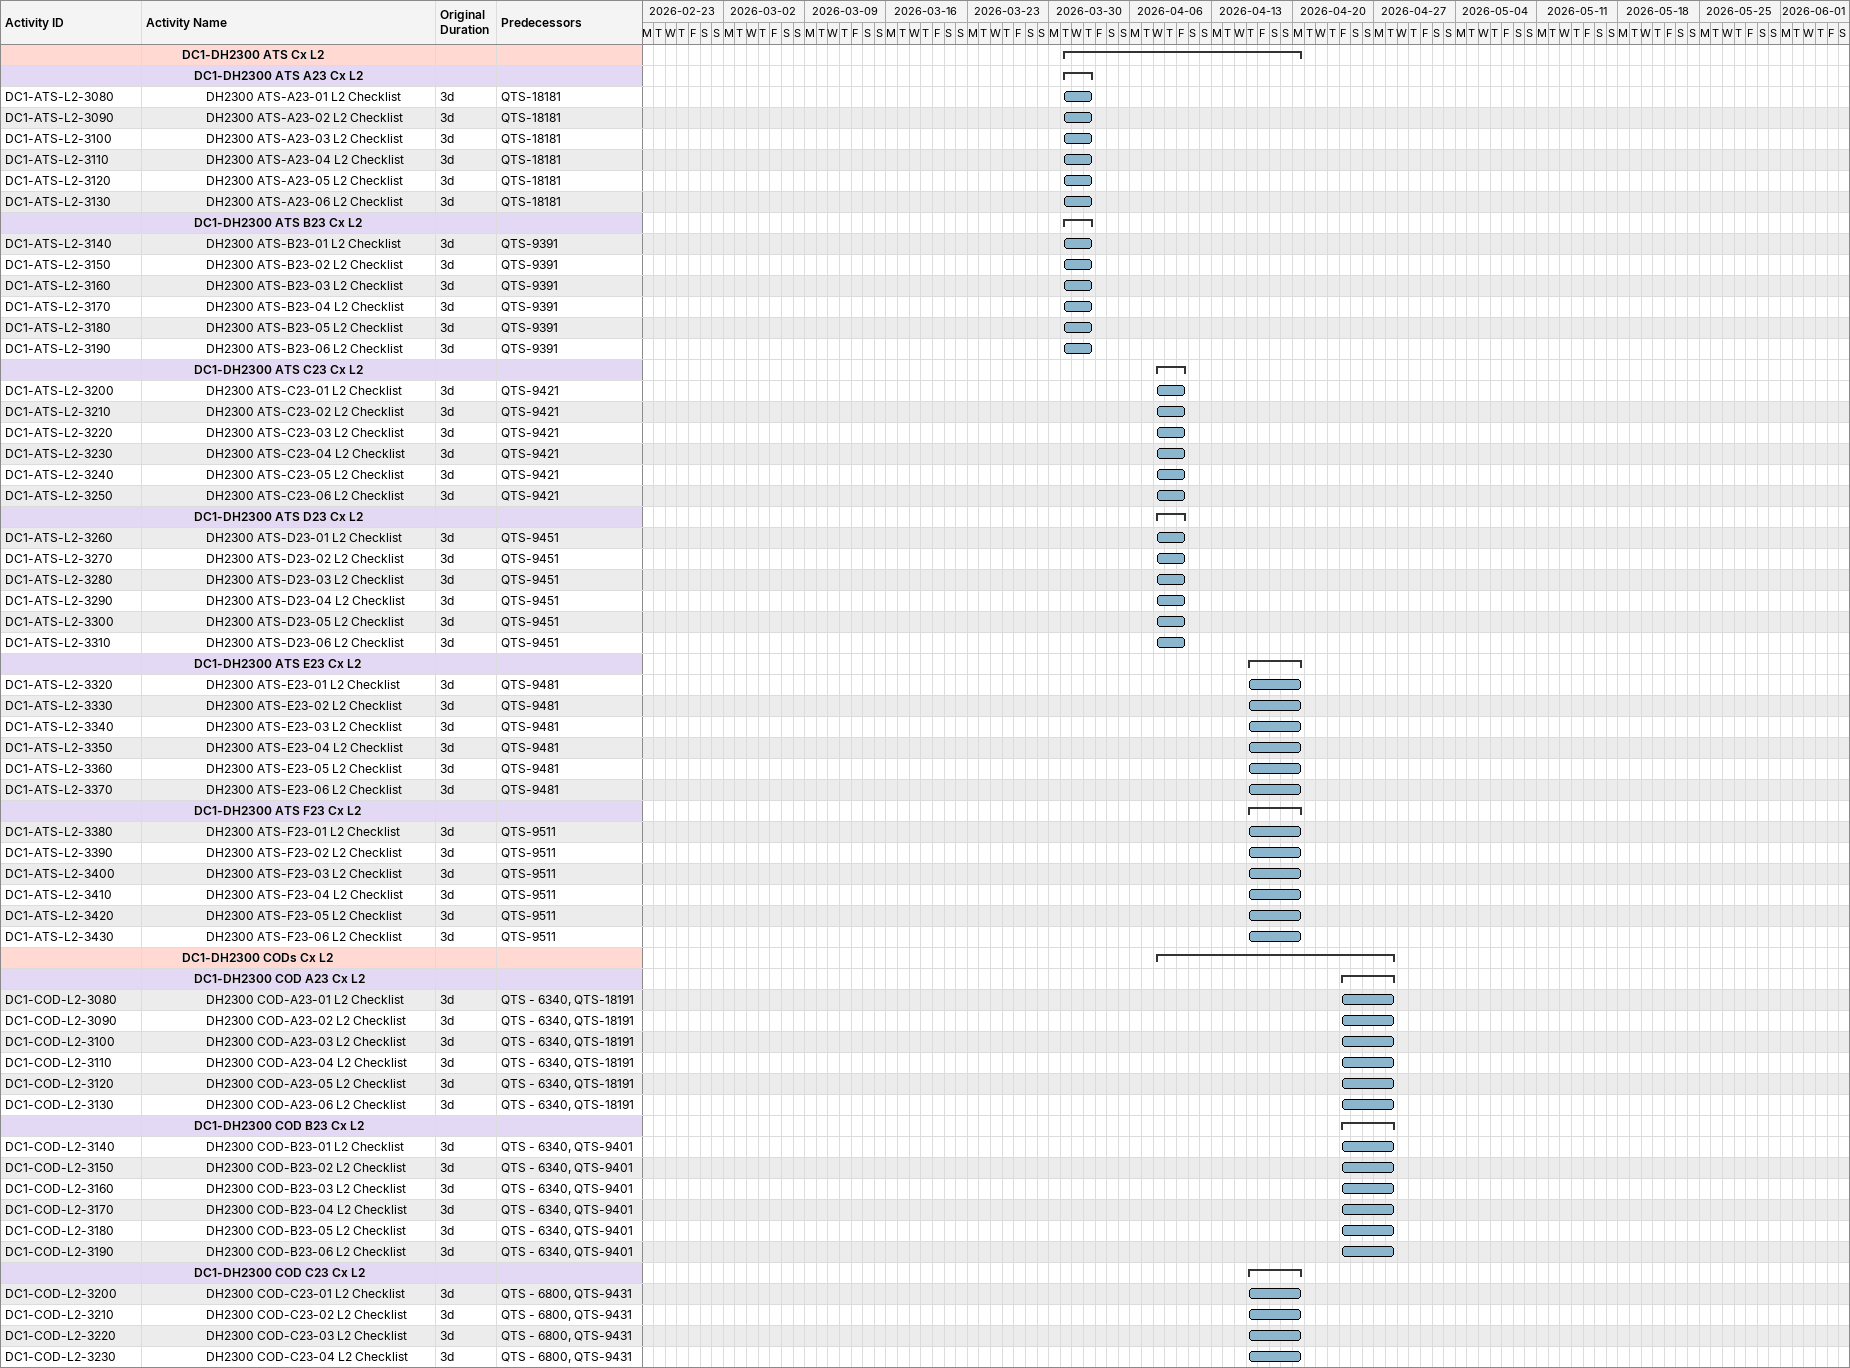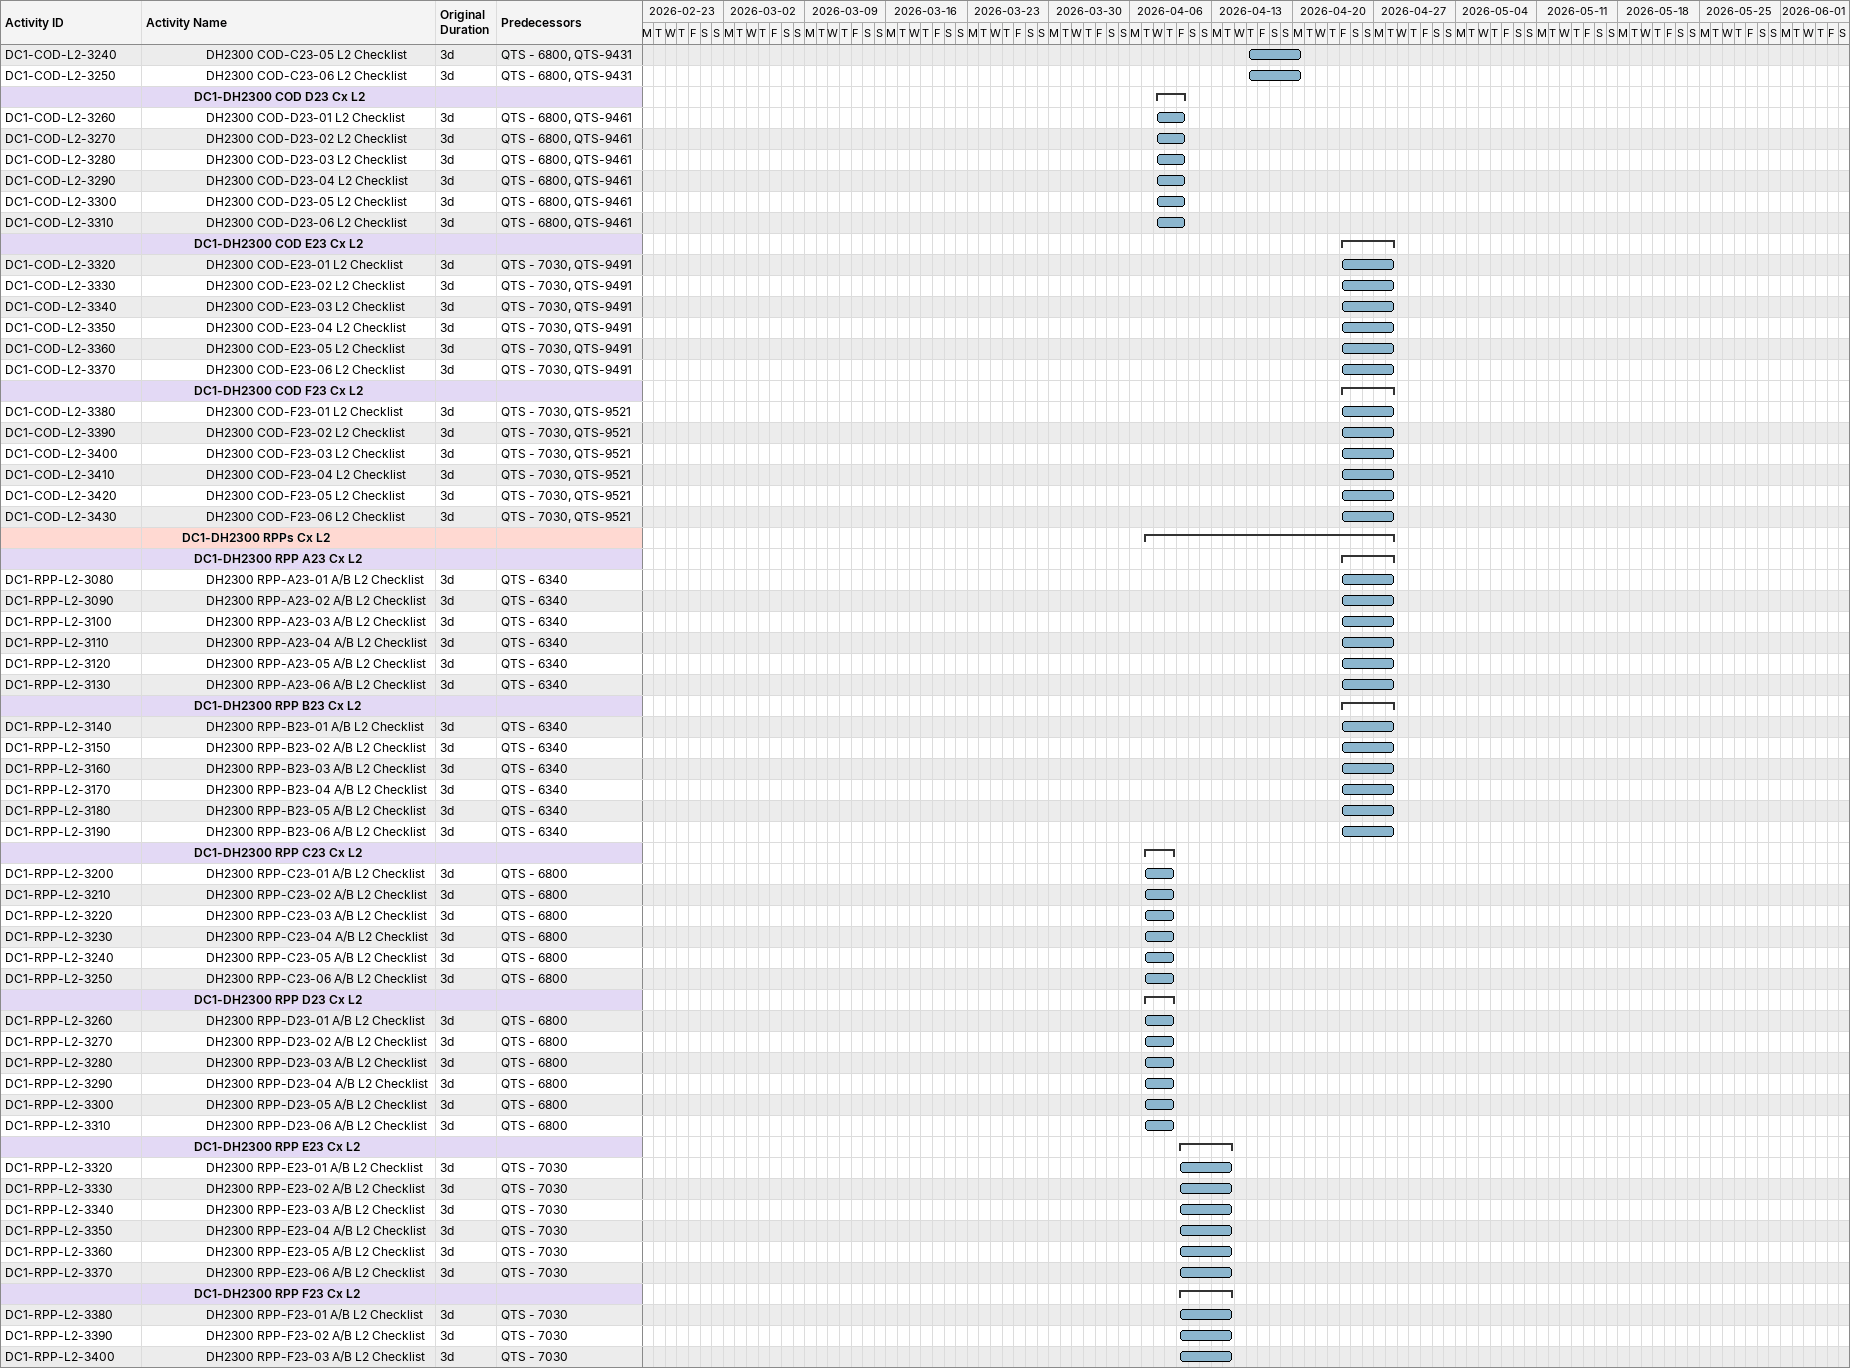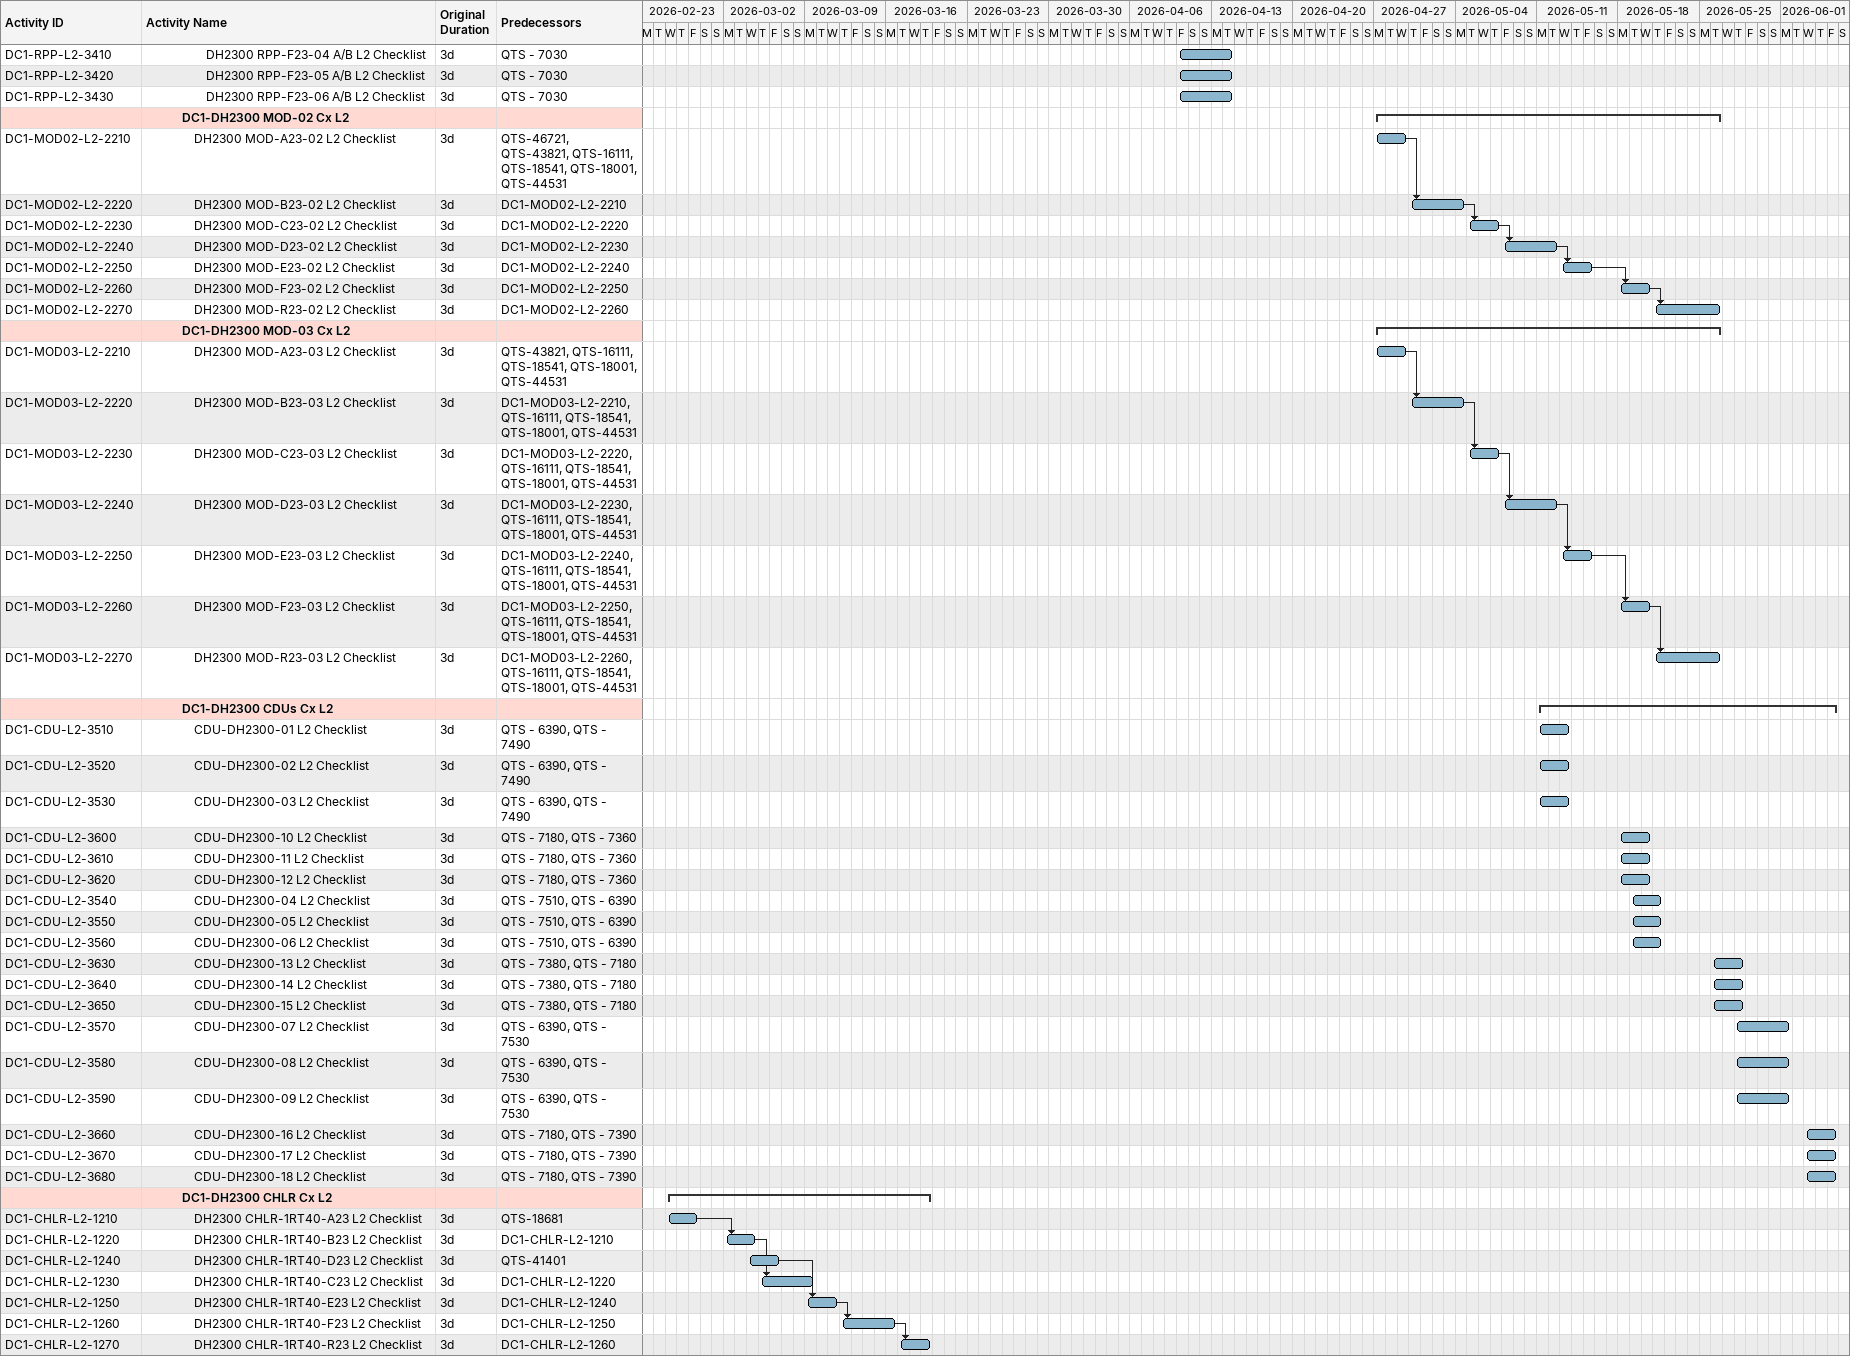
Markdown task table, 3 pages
| ID | Level | Task | Original duration | Start | Finish | Predecessors |
|---|---|---|---|---|---|---|
|  | 4 | **DC1-DH2300 ATS Cx L2** |  | 2026-03-31 | 2026-04-20 |  |
|  | 5 | **DC1-DH2300 ATS A23 Cx L2** |  | 2026-03-31 | 2026-04-02 |  |
| DC1-ATS-L2-3080 | 6 | DH2300 ATS-A23-01 L2 Checklist | 3d | 2026-03-31 | 2026-04-02 | QTS-18181 |
| DC1-ATS-L2-3090 | 6 | DH2300 ATS-A23-02 L2 Checklist | 3d | 2026-03-31 | 2026-04-02 | QTS-18181 |
| DC1-ATS-L2-3100 | 6 | DH2300 ATS-A23-03 L2 Checklist | 3d | 2026-03-31 | 2026-04-02 | QTS-18181 |
| DC1-ATS-L2-3110 | 6 | DH2300 ATS-A23-04 L2 Checklist | 3d | 2026-03-31 | 2026-04-02 | QTS-18181 |
| DC1-ATS-L2-3120 | 6 | DH2300 ATS-A23-05 L2 Checklist | 3d | 2026-03-31 | 2026-04-02 | QTS-18181 |
| DC1-ATS-L2-3130 | 6 | DH2300 ATS-A23-06 L2 Checklist | 3d | 2026-03-31 | 2026-04-02 | QTS-18181 |
|  | 5 | **DC1-DH2300 ATS B23 Cx L2** |  | 2026-03-31 | 2026-04-02 |  |
| DC1-ATS-L2-3140 | 6 | DH2300 ATS-B23-01 L2 Checklist | 3d | 2026-03-31 | 2026-04-02 | QTS-9391 |
| DC1-ATS-L2-3150 | 6 | DH2300 ATS-B23-02 L2 Checklist | 3d | 2026-03-31 | 2026-04-02 | QTS-9391 |
| DC1-ATS-L2-3160 | 6 | DH2300 ATS-B23-03 L2 Checklist | 3d | 2026-03-31 | 2026-04-02 | QTS-9391 |
| DC1-ATS-L2-3170 | 6 | DH2300 ATS-B23-04 L2 Checklist | 3d | 2026-03-31 | 2026-04-02 | QTS-9391 |
| DC1-ATS-L2-3180 | 6 | DH2300 ATS-B23-05 L2 Checklist | 3d | 2026-03-31 | 2026-04-02 | QTS-9391 |
| DC1-ATS-L2-3190 | 6 | DH2300 ATS-B23-06 L2 Checklist | 3d | 2026-03-31 | 2026-04-02 | QTS-9391 |
|  | 5 | **DC1-DH2300 ATS C23 Cx L2** |  | 2026-04-08 | 2026-04-10 |  |
| DC1-ATS-L2-3200 | 6 | DH2300 ATS-C23-01 L2 Checklist | 3d | 2026-04-08 | 2026-04-10 | QTS-9421 |
| DC1-ATS-L2-3210 | 6 | DH2300 ATS-C23-02 L2 Checklist | 3d | 2026-04-08 | 2026-04-10 | QTS-9421 |
| DC1-ATS-L2-3220 | 6 | DH2300 ATS-C23-03 L2 Checklist | 3d | 2026-04-08 | 2026-04-10 | QTS-9421 |
| DC1-ATS-L2-3230 | 6 | DH2300 ATS-C23-04 L2 Checklist | 3d | 2026-04-08 | 2026-04-10 | QTS-9421 |
| DC1-ATS-L2-3240 | 6 | DH2300 ATS-C23-05 L2 Checklist | 3d | 2026-04-08 | 2026-04-10 | QTS-9421 |
| DC1-ATS-L2-3250 | 6 | DH2300 ATS-C23-06 L2 Checklist | 3d | 2026-04-08 | 2026-04-10 | QTS-9421 |
|  | 5 | **DC1-DH2300 ATS D23 Cx L2** |  | 2026-04-08 | 2026-04-10 |  |
| DC1-ATS-L2-3260 | 6 | DH2300 ATS-D23-01 L2 Checklist | 3d | 2026-04-08 | 2026-04-10 | QTS-9451 |
| DC1-ATS-L2-3270 | 6 | DH2300 ATS-D23-02 L2 Checklist | 3d | 2026-04-08 | 2026-04-10 | QTS-9451 |
| DC1-ATS-L2-3280 | 6 | DH2300 ATS-D23-03 L2 Checklist | 3d | 2026-04-08 | 2026-04-10 | QTS-9451 |
| DC1-ATS-L2-3290 | 6 | DH2300 ATS-D23-04 L2 Checklist | 3d | 2026-04-08 | 2026-04-10 | QTS-9451 |
| DC1-ATS-L2-3300 | 6 | DH2300 ATS-D23-05 L2 Checklist | 3d | 2026-04-08 | 2026-04-10 | QTS-9451 |
| DC1-ATS-L2-3310 | 6 | DH2300 ATS-D23-06 L2 Checklist | 3d | 2026-04-08 | 2026-04-10 | QTS-9451 |
|  | 5 | **DC1-DH2300 ATS E23 Cx L2** |  | 2026-04-16 | 2026-04-20 |  |
| DC1-ATS-L2-3320 | 6 | DH2300 ATS-E23-01 L2 Checklist | 3d | 2026-04-16 | 2026-04-20 | QTS-9481 |
| DC1-ATS-L2-3330 | 6 | DH2300 ATS-E23-02 L2 Checklist | 3d | 2026-04-16 | 2026-04-20 | QTS-9481 |
| DC1-ATS-L2-3340 | 6 | DH2300 ATS-E23-03 L2 Checklist | 3d | 2026-04-16 | 2026-04-20 | QTS-9481 |
| DC1-ATS-L2-3350 | 6 | DH2300 ATS-E23-04 L2 Checklist | 3d | 2026-04-16 | 2026-04-20 | QTS-9481 |
| DC1-ATS-L2-3360 | 6 | DH2300 ATS-E23-05 L2 Checklist | 3d | 2026-04-16 | 2026-04-20 | QTS-9481 |
| DC1-ATS-L2-3370 | 6 | DH2300 ATS-E23-06 L2 Checklist | 3d | 2026-04-16 | 2026-04-20 | QTS-9481 |
|  | 5 | **DC1-DH2300 ATS F23 Cx L2** |  | 2026-04-16 | 2026-04-20 |  |
| DC1-ATS-L2-3380 | 6 | DH2300 ATS-F23-01 L2 Checklist | 3d | 2026-04-16 | 2026-04-20 | QTS-9511 |
| DC1-ATS-L2-3390 | 6 | DH2300 ATS-F23-02 L2 Checklist | 3d | 2026-04-16 | 2026-04-20 | QTS-9511 |
| DC1-ATS-L2-3400 | 6 | DH2300 ATS-F23-03 L2 Checklist | 3d | 2026-04-16 | 2026-04-20 | QTS-9511 |
| DC1-ATS-L2-3410 | 6 | DH2300 ATS-F23-04 L2 Checklist | 3d | 2026-04-16 | 2026-04-20 | QTS-9511 |
| DC1-ATS-L2-3420 | 6 | DH2300 ATS-F23-05 L2 Checklist | 3d | 2026-04-16 | 2026-04-20 | QTS-9511 |
| DC1-ATS-L2-3430 | 6 | DH2300 ATS-F23-06 L2 Checklist | 3d | 2026-04-16 | 2026-04-20 | QTS-9511 |
|  | 4 | **DC1-DH2300 CODs Cx L2** |  | 2026-04-08 | 2026-04-28 |  |
|  | 5 | **DC1-DH2300 COD A23 Cx L2** |  | 2026-04-24 | 2026-04-28 |  |
| DC1-COD-L2-3080 | 6 | DH2300 COD-A23-01 L2 Checklist | 3d | 2026-04-24 | 2026-04-28 | QTS - 6340, QTS-18191 |
| DC1-COD-L2-3090 | 6 | DH2300 COD-A23-02 L2 Checklist | 3d | 2026-04-24 | 2026-04-28 | QTS - 6340, QTS-18191 |
| DC1-COD-L2-3100 | 6 | DH2300 COD-A23-03 L2 Checklist | 3d | 2026-04-24 | 2026-04-28 | QTS - 6340, QTS-18191 |
| DC1-COD-L2-3110 | 6 | DH2300 COD-A23-04 L2 Checklist | 3d | 2026-04-24 | 2026-04-28 | QTS - 6340, QTS-18191 |
| DC1-COD-L2-3120 | 6 | DH2300 COD-A23-05 L2 Checklist | 3d | 2026-04-24 | 2026-04-28 | QTS - 6340, QTS-18191 |
| DC1-COD-L2-3130 | 6 | DH2300 COD-A23-06 L2 Checklist | 3d | 2026-04-24 | 2026-04-28 | QTS - 6340, QTS-18191 |
|  | 5 | **DC1-DH2300 COD B23 Cx L2** |  | 2026-04-24 | 2026-04-28 |  |
| DC1-COD-L2-3140 | 6 | DH2300 COD-B23-01 L2 Checklist | 3d | 2026-04-24 | 2026-04-28 | QTS - 6340, QTS-9401 |
| DC1-COD-L2-3150 | 6 | DH2300 COD-B23-02 L2 Checklist | 3d | 2026-04-24 | 2026-04-28 | QTS - 6340, QTS-9401 |
| DC1-COD-L2-3160 | 6 | DH2300 COD-B23-03 L2 Checklist | 3d | 2026-04-24 | 2026-04-28 | QTS - 6340, QTS-9401 |
| DC1-COD-L2-3170 | 6 | DH2300 COD-B23-04 L2 Checklist | 3d | 2026-04-24 | 2026-04-28 | QTS - 6340, QTS-9401 |
| DC1-COD-L2-3180 | 6 | DH2300 COD-B23-05 L2 Checklist | 3d | 2026-04-24 | 2026-04-28 | QTS - 6340, QTS-9401 |
| DC1-COD-L2-3190 | 6 | DH2300 COD-B23-06 L2 Checklist | 3d | 2026-04-24 | 2026-04-28 | QTS - 6340, QTS-9401 |
|  | 5 | **DC1-DH2300 COD C23 Cx L2** |  | 2026-04-16 | 2026-04-20 |  |
| DC1-COD-L2-3200 | 6 | DH2300 COD-C23-01 L2 Checklist | 3d | 2026-04-16 | 2026-04-20 | QTS - 6800, QTS-9431 |
| DC1-COD-L2-3210 | 6 | DH2300 COD-C23-02 L2 Checklist | 3d | 2026-04-16 | 2026-04-20 | QTS - 6800, QTS-9431 |
| DC1-COD-L2-3220 | 6 | DH2300 COD-C23-03 L2 Checklist | 3d | 2026-04-16 | 2026-04-20 | QTS - 6800, QTS-9431 |
| DC1-COD-L2-3230 | 6 | DH2300 COD-C23-04 L2 Checklist | 3d | 2026-04-16 | 2026-04-20 | QTS - 6800, QTS-9431 |
| DC1-COD-L2-3240 | 6 | DH2300 COD-C23-05 L2 Checklist | 3d | 2026-04-16 | 2026-04-20 | QTS - 6800, QTS-9431 |
| DC1-COD-L2-3250 | 6 | DH2300 COD-C23-06 L2 Checklist | 3d | 2026-04-16 | 2026-04-20 | QTS - 6800, QTS-9431 |
|  | 5 | **DC1-DH2300 COD D23 Cx L2** |  | 2026-04-08 | 2026-04-10 |  |
| DC1-COD-L2-3260 | 6 | DH2300 COD-D23-01 L2 Checklist | 3d | 2026-04-08 | 2026-04-10 | QTS - 6800, QTS-9461 |
| DC1-COD-L2-3270 | 6 | DH2300 COD-D23-02 L2 Checklist | 3d | 2026-04-08 | 2026-04-10 | QTS - 6800, QTS-9461 |
| DC1-COD-L2-3280 | 6 | DH2300 COD-D23-03 L2 Checklist | 3d | 2026-04-08 | 2026-04-10 | QTS - 6800, QTS-9461 |
| DC1-COD-L2-3290 | 6 | DH2300 COD-D23-04 L2 Checklist | 3d | 2026-04-08 | 2026-04-10 | QTS - 6800, QTS-9461 |
| DC1-COD-L2-3300 | 6 | DH2300 COD-D23-05 L2 Checklist | 3d | 2026-04-08 | 2026-04-10 | QTS - 6800, QTS-9461 |
| DC1-COD-L2-3310 | 6 | DH2300 COD-D23-06 L2 Checklist | 3d | 2026-04-08 | 2026-04-10 | QTS - 6800, QTS-9461 |
|  | 5 | **DC1-DH2300 COD E23 Cx L2** |  | 2026-04-24 | 2026-04-28 |  |
| DC1-COD-L2-3320 | 6 | DH2300 COD-E23-01 L2 Checklist | 3d | 2026-04-24 | 2026-04-28 | QTS - 7030, QTS-9491 |
| DC1-COD-L2-3330 | 6 | DH2300 COD-E23-02 L2 Checklist | 3d | 2026-04-24 | 2026-04-28 | QTS - 7030, QTS-9491 |
| DC1-COD-L2-3340 | 6 | DH2300 COD-E23-03 L2 Checklist | 3d | 2026-04-24 | 2026-04-28 | QTS - 7030, QTS-9491 |
| DC1-COD-L2-3350 | 6 | DH2300 COD-E23-04 L2 Checklist | 3d | 2026-04-24 | 2026-04-28 | QTS - 7030, QTS-9491 |
| DC1-COD-L2-3360 | 6 | DH2300 COD-E23-05 L2 Checklist | 3d | 2026-04-24 | 2026-04-28 | QTS - 7030, QTS-9491 |
| DC1-COD-L2-3370 | 6 | DH2300 COD-E23-06 L2 Checklist | 3d | 2026-04-24 | 2026-04-28 | QTS - 7030, QTS-9491 |
|  | 5 | **DC1-DH2300 COD F23 Cx L2** |  | 2026-04-24 | 2026-04-28 |  |
| DC1-COD-L2-3380 | 6 | DH2300 COD-F23-01 L2 Checklist | 3d | 2026-04-24 | 2026-04-28 | QTS - 7030, QTS-9521 |
| DC1-COD-L2-3390 | 6 | DH2300 COD-F23-02 L2 Checklist | 3d | 2026-04-24 | 2026-04-28 | QTS - 7030, QTS-9521 |
| DC1-COD-L2-3400 | 6 | DH2300 COD-F23-03 L2 Checklist | 3d | 2026-04-24 | 2026-04-28 | QTS - 7030, QTS-9521 |
| DC1-COD-L2-3410 | 6 | DH2300 COD-F23-04 L2 Checklist | 3d | 2026-04-24 | 2026-04-28 | QTS - 7030, QTS-9521 |
| DC1-COD-L2-3420 | 6 | DH2300 COD-F23-05 L2 Checklist | 3d | 2026-04-24 | 2026-04-28 | QTS - 7030, QTS-9521 |
| DC1-COD-L2-3430 | 6 | DH2300 COD-F23-06 L2 Checklist | 3d | 2026-04-24 | 2026-04-28 | QTS - 7030, QTS-9521 |
|  | 4 | **DC1-DH2300 RPPs Cx L2** |  | 2026-04-07 | 2026-04-28 |  |
|  | 5 | **DC1-DH2300 RPP A23 Cx L2** |  | 2026-04-24 | 2026-04-28 |  |
| DC1-RPP-L2-3080 | 6 | DH2300 RPP-A23-01 A/B L2 Checklist | 3d | 2026-04-24 | 2026-04-28 | QTS - 6340 |
| DC1-RPP-L2-3090 | 6 | DH2300 RPP-A23-02 A/B L2 Checklist | 3d | 2026-04-24 | 2026-04-28 | QTS - 6340 |
| DC1-RPP-L2-3100 | 6 | DH2300 RPP-A23-03 A/B L2 Checklist | 3d | 2026-04-24 | 2026-04-28 | QTS - 6340 |
| DC1-RPP-L2-3110 | 6 | DH2300 RPP-A23-04 A/B L2 Checklist | 3d | 2026-04-24 | 2026-04-28 | QTS - 6340 |
| DC1-RPP-L2-3120 | 6 | DH2300 RPP-A23-05 A/B L2 Checklist | 3d | 2026-04-24 | 2026-04-28 | QTS - 6340 |
| DC1-RPP-L2-3130 | 6 | DH2300 RPP-A23-06 A/B L2 Checklist | 3d | 2026-04-24 | 2026-04-28 | QTS - 6340 |
|  | 5 | **DC1-DH2300 RPP B23 Cx L2** |  | 2026-04-24 | 2026-04-28 |  |
| DC1-RPP-L2-3140 | 6 | DH2300 RPP-B23-01 A/B L2 Checklist | 3d | 2026-04-24 | 2026-04-28 | QTS - 6340 |
| DC1-RPP-L2-3150 | 6 | DH2300 RPP-B23-02 A/B L2 Checklist | 3d | 2026-04-24 | 2026-04-28 | QTS - 6340 |
| DC1-RPP-L2-3160 | 6 | DH2300 RPP-B23-03 A/B L2 Checklist | 3d | 2026-04-24 | 2026-04-28 | QTS - 6340 |
| DC1-RPP-L2-3170 | 6 | DH2300 RPP-B23-04 A/B L2 Checklist | 3d | 2026-04-24 | 2026-04-28 | QTS - 6340 |
| DC1-RPP-L2-3180 | 6 | DH2300 RPP-B23-05 A/B L2 Checklist | 3d | 2026-04-24 | 2026-04-28 | QTS - 6340 |
| DC1-RPP-L2-3190 | 6 | DH2300 RPP-B23-06 A/B L2 Checklist | 3d | 2026-04-24 | 2026-04-28 | QTS - 6340 |
|  | 5 | **DC1-DH2300 RPP C23 Cx L2** |  | 2026-04-07 | 2026-04-09 |  |
| DC1-RPP-L2-3200 | 6 | DH2300 RPP-C23-01 A/B L2 Checklist | 3d | 2026-04-07 | 2026-04-09 | QTS - 6800 |
| DC1-RPP-L2-3210 | 6 | DH2300 RPP-C23-02 A/B L2 Checklist | 3d | 2026-04-07 | 2026-04-09 | QTS - 6800 |
| DC1-RPP-L2-3220 | 6 | DH2300 RPP-C23-03 A/B L2 Checklist | 3d | 2026-04-07 | 2026-04-09 | QTS - 6800 |
| DC1-RPP-L2-3230 | 6 | DH2300 RPP-C23-04 A/B L2 Checklist | 3d | 2026-04-07 | 2026-04-09 | QTS - 6800 |
| DC1-RPP-L2-3240 | 6 | DH2300 RPP-C23-05 A/B L2 Checklist | 3d | 2026-04-07 | 2026-04-09 | QTS - 6800 |
| DC1-RPP-L2-3250 | 6 | DH2300 RPP-C23-06 A/B L2 Checklist | 3d | 2026-04-07 | 2026-04-09 | QTS - 6800 |
|  | 5 | **DC1-DH2300 RPP D23 Cx L2** |  | 2026-04-07 | 2026-04-09 |  |
| DC1-RPP-L2-3260 | 6 | DH2300 RPP-D23-01 A/B L2 Checklist | 3d | 2026-04-07 | 2026-04-09 | QTS - 6800 |
| DC1-RPP-L2-3270 | 6 | DH2300 RPP-D23-02 A/B L2 Checklist | 3d | 2026-04-07 | 2026-04-09 | QTS - 6800 |
| DC1-RPP-L2-3280 | 6 | DH2300 RPP-D23-03 A/B L2 Checklist | 3d | 2026-04-07 | 2026-04-09 | QTS - 6800 |
| DC1-RPP-L2-3290 | 6 | DH2300 RPP-D23-04 A/B L2 Checklist | 3d | 2026-04-07 | 2026-04-09 | QTS - 6800 |
| DC1-RPP-L2-3300 | 6 | DH2300 RPP-D23-05 A/B L2 Checklist | 3d | 2026-04-07 | 2026-04-09 | QTS - 6800 |
| DC1-RPP-L2-3310 | 6 | DH2300 RPP-D23-06 A/B L2 Checklist | 3d | 2026-04-07 | 2026-04-09 | QTS - 6800 |
|  | 5 | **DC1-DH2300 RPP E23 Cx L2** |  | 2026-04-10 | 2026-04-14 |  |
| DC1-RPP-L2-3320 | 6 | DH2300 RPP-E23-01 A/B L2 Checklist | 3d | 2026-04-10 | 2026-04-14 | QTS - 7030 |
| DC1-RPP-L2-3330 | 6 | DH2300 RPP-E23-02 A/B L2 Checklist | 3d | 2026-04-10 | 2026-04-14 | QTS - 7030 |
| DC1-RPP-L2-3340 | 6 | DH2300 RPP-E23-03 A/B L2 Checklist | 3d | 2026-04-10 | 2026-04-14 | QTS - 7030 |
| DC1-RPP-L2-3350 | 6 | DH2300 RPP-E23-04 A/B L2 Checklist | 3d | 2026-04-10 | 2026-04-14 | QTS - 7030 |
| DC1-RPP-L2-3360 | 6 | DH2300 RPP-E23-05 A/B L2 Checklist | 3d | 2026-04-10 | 2026-04-14 | QTS - 7030 |
| DC1-RPP-L2-3370 | 6 | DH2300 RPP-E23-06 A/B L2 Checklist | 3d | 2026-04-10 | 2026-04-14 | QTS - 7030 |
|  | 5 | **DC1-DH2300 RPP F23 Cx L2** |  | 2026-04-10 | 2026-04-14 |  |
| DC1-RPP-L2-3380 | 6 | DH2300 RPP-F23-01 A/B L2 Checklist | 3d | 2026-04-10 | 2026-04-14 | QTS - 7030 |
| DC1-RPP-L2-3390 | 6 | DH2300 RPP-F23-02 A/B L2 Checklist | 3d | 2026-04-10 | 2026-04-14 | QTS - 7030 |
| DC1-RPP-L2-3400 | 6 | DH2300 RPP-F23-03 A/B L2 Checklist | 3d | 2026-04-10 | 2026-04-14 | QTS - 7030 |
| DC1-RPP-L2-3410 | 6 | DH2300 RPP-F23-04 A/B L2 Checklist | 3d | 2026-04-10 | 2026-04-14 | QTS - 7030 |
| DC1-RPP-L2-3420 | 6 | DH2300 RPP-F23-05 A/B L2 Checklist | 3d | 2026-04-10 | 2026-04-14 | QTS - 7030 |
| DC1-RPP-L2-3430 | 6 | DH2300 RPP-F23-06 A/B L2 Checklist | 3d | 2026-04-10 | 2026-04-14 | QTS - 7030 |
|  | 4 | **DC1-DH2300 MOD-02 Cx L2** |  | 2026-04-27 | 2026-05-26 |  |
| DC1-MOD02-L2-2210 | 5 | DH2300 MOD-A23-02 L2 Checklist | 3d | 2026-04-27 | 2026-04-29 | QTS-46721, QTS-43821, QTS-16111, QTS-18541, QTS-18001, QTS-44531 |
| DC1-MOD02-L2-2220 | 5 | DH2300 MOD-B23-02 L2 Checklist | 3d | 2026-04-30 | 2026-05-04 | DC1-MOD02-L2-2210 |
| DC1-MOD02-L2-2230 | 5 | DH2300 MOD-C23-02 L2 Checklist | 3d | 2026-05-05 | 2026-05-07 | DC1-MOD02-L2-2220 |
| DC1-MOD02-L2-2240 | 5 | DH2300 MOD-D23-02 L2 Checklist | 3d | 2026-05-08 | 2026-05-12 | DC1-MOD02-L2-2230 |
| DC1-MOD02-L2-2250 | 5 | DH2300 MOD-E23-02 L2 Checklist | 3d | 2026-05-13 | 2026-05-15 | DC1-MOD02-L2-2240 |
| DC1-MOD02-L2-2260 | 5 | DH2300 MOD-F23-02 L2 Checklist | 3d | 2026-05-18 | 2026-05-20 | DC1-MOD02-L2-2250 |
| DC1-MOD02-L2-2270 | 5 | DH2300 MOD-R23-02 L2 Checklist | 3d | 2026-05-21 | 2026-05-26 | DC1-MOD02-L2-2260 |
|  | 4 | **DC1-DH2300 MOD-03 Cx L2** |  | 2026-04-27 | 2026-05-26 |  |
| DC1-MOD03-L2-2210 | 5 | DH2300 MOD-A23-03 L2 Checklist | 3d | 2026-04-27 | 2026-04-29 | QTS-43821, QTS-16111, QTS-18541, QTS-18001, QTS-44531 |
| DC1-MOD03-L2-2220 | 5 | DH2300 MOD-B23-03 L2 Checklist | 3d | 2026-04-30 | 2026-05-04 | DC1-MOD03-L2-2210, QTS-16111, QTS-18541, QTS-18001, QTS-44531 |
| DC1-MOD03-L2-2230 | 5 | DH2300 MOD-C23-03 L2 Checklist | 3d | 2026-05-05 | 2026-05-07 | DC1-MOD03-L2-2220, QTS-16111, QTS-18541, QTS-18001, QTS-44531 |
| DC1-MOD03-L2-2240 | 5 | DH2300 MOD-D23-03 L2 Checklist | 3d | 2026-05-08 | 2026-05-12 | DC1-MOD03-L2-2230, QTS-16111, QTS-18541, QTS-18001, QTS-44531 |
| DC1-MOD03-L2-2250 | 5 | DH2300 MOD-E23-03 L2 Checklist | 3d | 2026-05-13 | 2026-05-15 | DC1-MOD03-L2-2240, QTS-16111, QTS-18541, QTS-18001, QTS-44531 |
| DC1-MOD03-L2-2260 | 5 | DH2300 MOD-F23-03 L2 Checklist | 3d | 2026-05-18 | 2026-05-20 | DC1-MOD03-L2-2250, QTS-16111, QTS-18541, QTS-18001, QTS-44531 |
| DC1-MOD03-L2-2270 | 5 | DH2300 MOD-R23-03 L2 Checklist | 3d | 2026-05-21 | 2026-05-26 | DC1-MOD03-L2-2260, QTS-16111, QTS-18541, QTS-18001, QTS-44531 |
|  | 4 | **DC1-DH2300 CDUs Cx L2** |  | 2026-05-11 | 2026-06-05 |  |
| DC1-CDU-L2-3510 | 5 | CDU-DH2300-01 L2 Checklist | 3d | 2026-05-11 | 2026-05-13 | QTS - 6390, QTS - 7490 |
| DC1-CDU-L2-3520 | 5 | CDU-DH2300-02 L2 Checklist | 3d | 2026-05-11 | 2026-05-13 | QTS - 6390, QTS - 7490 |
| DC1-CDU-L2-3530 | 5 | CDU-DH2300-03 L2 Checklist | 3d | 2026-05-11 | 2026-05-13 | QTS - 6390, QTS - 7490 |
| DC1-CDU-L2-3600 | 5 | CDU-DH2300-10 L2 Checklist | 3d | 2026-05-18 | 2026-05-20 | QTS - 7180, QTS - 7360 |
| DC1-CDU-L2-3610 | 5 | CDU-DH2300-11 L2 Checklist | 3d | 2026-05-18 | 2026-05-20 | QTS - 7180, QTS - 7360 |
| DC1-CDU-L2-3620 | 5 | CDU-DH2300-12 L2 Checklist | 3d | 2026-05-18 | 2026-05-20 | QTS - 7180, QTS - 7360 |
| DC1-CDU-L2-3540 | 5 | CDU-DH2300-04 L2 Checklist | 3d | 2026-05-19 | 2026-05-21 | QTS - 7510, QTS - 6390 |
| DC1-CDU-L2-3550 | 5 | CDU-DH2300-05 L2 Checklist | 3d | 2026-05-19 | 2026-05-21 | QTS - 7510, QTS - 6390 |
| DC1-CDU-L2-3560 | 5 | CDU-DH2300-06 L2 Checklist | 3d | 2026-05-19 | 2026-05-21 | QTS - 7510, QTS - 6390 |
| DC1-CDU-L2-3630 | 5 | CDU-DH2300-13 L2 Checklist | 3d | 2026-05-26 | 2026-05-28 | QTS - 7380, QTS - 7180 |
| DC1-CDU-L2-3640 | 5 | CDU-DH2300-14 L2 Checklist | 3d | 2026-05-26 | 2026-05-28 | QTS - 7380, QTS - 7180 |
| DC1-CDU-L2-3650 | 5 | CDU-DH2300-15 L2 Checklist | 3d | 2026-05-26 | 2026-05-28 | QTS - 7380, QTS - 7180 |
| DC1-CDU-L2-3570 | 5 | CDU-DH2300-07 L2 Checklist | 3d | 2026-05-28 | 2026-06-01 | QTS - 6390, QTS - 7530 |
| DC1-CDU-L2-3580 | 5 | CDU-DH2300-08 L2 Checklist | 3d | 2026-05-28 | 2026-06-01 | QTS - 6390, QTS - 7530 |
| DC1-CDU-L2-3590 | 5 | CDU-DH2300-09 L2 Checklist | 3d | 2026-05-28 | 2026-06-01 | QTS - 6390, QTS - 7530 |
| DC1-CDU-L2-3660 | 5 | CDU-DH2300-16 L2 Checklist | 3d | 2026-06-03 | 2026-06-05 | QTS - 7180, QTS - 7390 |
| DC1-CDU-L2-3670 | 5 | CDU-DH2300-17 L2 Checklist | 3d | 2026-06-03 | 2026-06-05 | QTS - 7180, QTS - 7390 |
| DC1-CDU-L2-3680 | 5 | CDU-DH2300-18 L2 Checklist | 3d | 2026-06-03 | 2026-06-05 | QTS - 7180, QTS - 7390 |
|  | 4 | **DC1-DH2300 CHLR Cx L2** |  | 2026-02-25 | 2026-03-19 |  |
| DC1-CHLR-L2-1210 | 5 | DH2300 CHLR-1RT40-A23 L2 Checklist | 3d | 2026-02-25 | 2026-02-27 | QTS-18681 |
| DC1-CHLR-L2-1220 | 5 | DH2300 CHLR-1RT40-B23 L2 Checklist | 3d | 2026-03-02 | 2026-03-04 | DC1-CHLR-L2-1210 |
| DC1-CHLR-L2-1240 | 5 | DH2300 CHLR-1RT40-D23 L2 Checklist | 3d | 2026-03-04 | 2026-03-06 | QTS-41401 |
| DC1-CHLR-L2-1230 | 5 | DH2300 CHLR-1RT40-C23 L2 Checklist | 3d | 2026-03-05 | 2026-03-09 | DC1-CHLR-L2-1220 |
| DC1-CHLR-L2-1250 | 5 | DH2300 CHLR-1RT40-E23 L2 Checklist | 3d | 2026-03-09 | 2026-03-11 | DC1-CHLR-L2-1240 |
| DC1-CHLR-L2-1260 | 5 | DH2300 CHLR-1RT40-F23 L2 Checklist | 3d | 2026-03-12 | 2026-03-16 | DC1-CHLR-L2-1250 |
| DC1-CHLR-L2-1270 | 5 | DH2300 CHLR-1RT40-R23 L2 Checklist | 3d | 2026-03-17 | 2026-03-19 | DC1-CHLR-L2-1260 |
